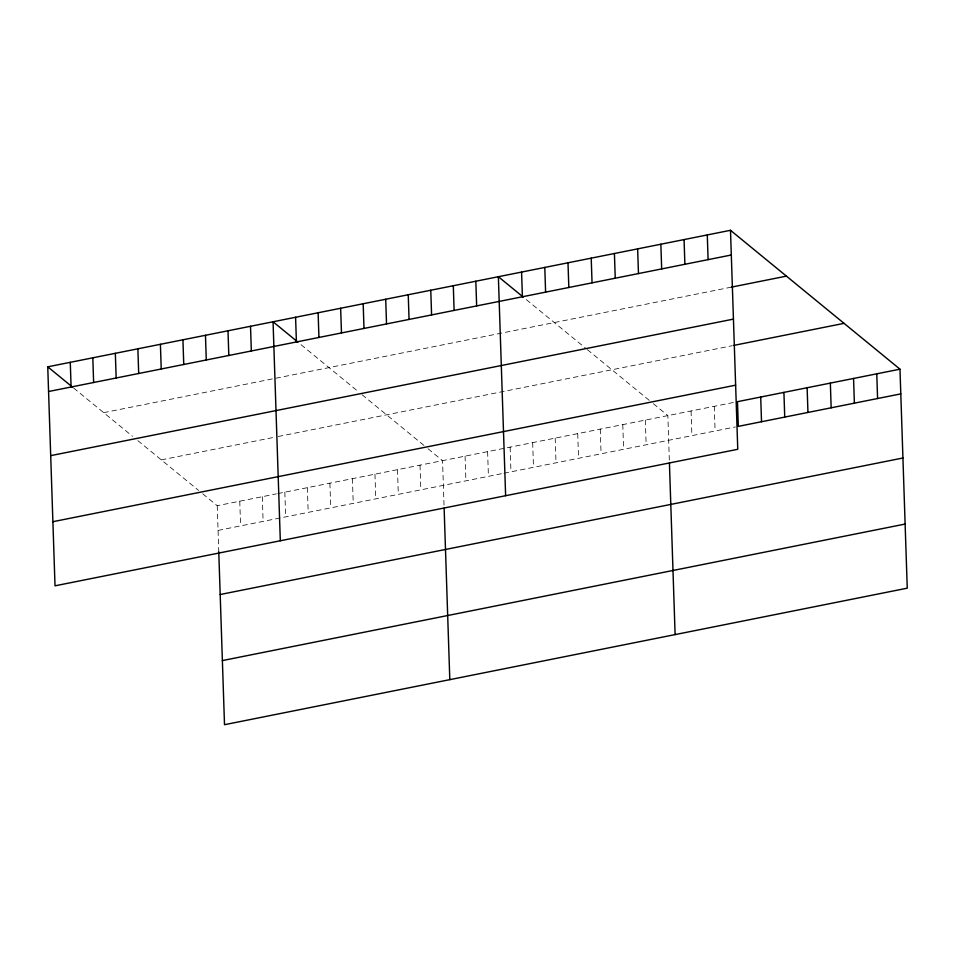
<?xml version="1.0" encoding="UTF-8"?>
<svg xmlns="http://www.w3.org/2000/svg" width="955" height="955" viewBox="0 0 955 955"><rect width="100%" height="100%" fill="white"/><g stroke="black" fill="none" stroke-linecap="round" stroke-linejoin="round"><path stroke-width="0.72" stroke-dasharray="4.78 3.58" d="M103.677 412.656L731.291 287.157M161.311 459.88L273.966 437.342M278.192 436.507L732.342 345.686M202.735 493.819L217.239 505.708L276.377 493.878M277.786 493.592L734.586 402.258M218.062 530.395L502.509 473.525M503.918 473.238L735.41 426.945M526.324 299.631L586.31 348.778M587.373 349.649L649.209 400.324M653.351 403.714L667.855 415.592L669.383 461.671M301.016 344.683L357.803 391.216M362.064 394.713L423.901 445.376M428.043 448.766L442.547 460.656L444.075 506.723M73.642 388.04L132.494 436.268M137.83 440.637L198.592 490.428M714.28 406.317L715.092 431.003M691.062 410.96L691.886 435.647M645.317 420.105L646.141 444.803M622.791 424.605L623.615 449.304M600.265 429.117L601.077 453.804M577.727 433.618L578.551 458.316M555.201 438.13L556.013 462.817M532.663 442.631L533.487 467.329M510.137 447.131L510.961 471.83M487.611 451.643L488.423 476.33M465.073 456.144L465.897 480.843M420.021 465.157L420.833 489.855M397.483 469.657L398.307 494.356M374.957 474.169L375.769 498.868M352.419 478.67L353.243 503.369M329.893 483.182L330.717 507.869M307.367 487.683L308.179 512.381M284.829 492.183L285.652 516.882M262.303 496.696L263.114 521.394M239.765 501.196L240.588 525.895M217.239 505.708L218.767 551.775"/><path stroke-width="1.43" d="M730.491 230.298L737.761 449.292L55.02 585.821L47.75 366.827L730.491 230.298L899.98 369.179L907.25 588.173L224.509 724.702L218.767 551.775M48.574 391.514L731.315 254.997M731.291 287.157L786.431 276.126M50.699 455.642L733.44 319.113M733.786 345.4L844.053 323.351M52.883 521.705L735.637 385.175M899.98 369.179L737.487 401.673L738.311 426.372L900.804 393.878M220.187 594.523L902.929 457.994M222.372 660.585L905.125 524.056M523.221 297.089L498.367 276.711L505.625 495.717M297.912 342.141L273.058 321.775L280.316 540.769M47.75 366.827L72.604 387.193M876.774 373.823L877.585 398.522M853.555 378.467L854.379 403.153M830.349 383.11L831.16 407.797M807.13 387.742L807.954 412.441M783.924 392.386L784.735 417.084M760.705 397.029L761.529 421.728M707.285 234.942L708.097 259.641M684.067 239.586L684.89 264.272M669.431 463.091L675.113 634.598M660.86 244.229L661.672 268.916M637.642 248.861L638.465 273.56M614.423 253.505L615.247 278.203M591.217 258.148L592.04 282.847M567.998 262.792L568.822 287.491M544.792 267.436L545.603 292.123M521.573 272.079L522.397 296.766M475.829 281.224L476.652 305.922M453.303 285.724L454.114 310.423M444.123 508.144L449.805 679.65M430.765 290.236L431.588 314.923M408.239 294.737L409.062 319.436M385.713 299.249L386.524 323.936M363.175 303.75L363.998 328.448M340.649 308.25L341.472 332.949M318.122 312.763L318.934 337.449M295.584 317.263L296.408 341.962M250.52 326.276L251.344 350.974M227.994 330.776L228.818 355.475M205.468 335.289L206.28 359.987M182.93 339.789L183.754 364.488M160.404 344.301L161.228 368.988M137.878 348.802L138.69 373.501M115.34 353.314L116.164 378.001M92.814 357.815L93.626 382.513M70.276 362.315L71.1 387.014"/></g></svg>
